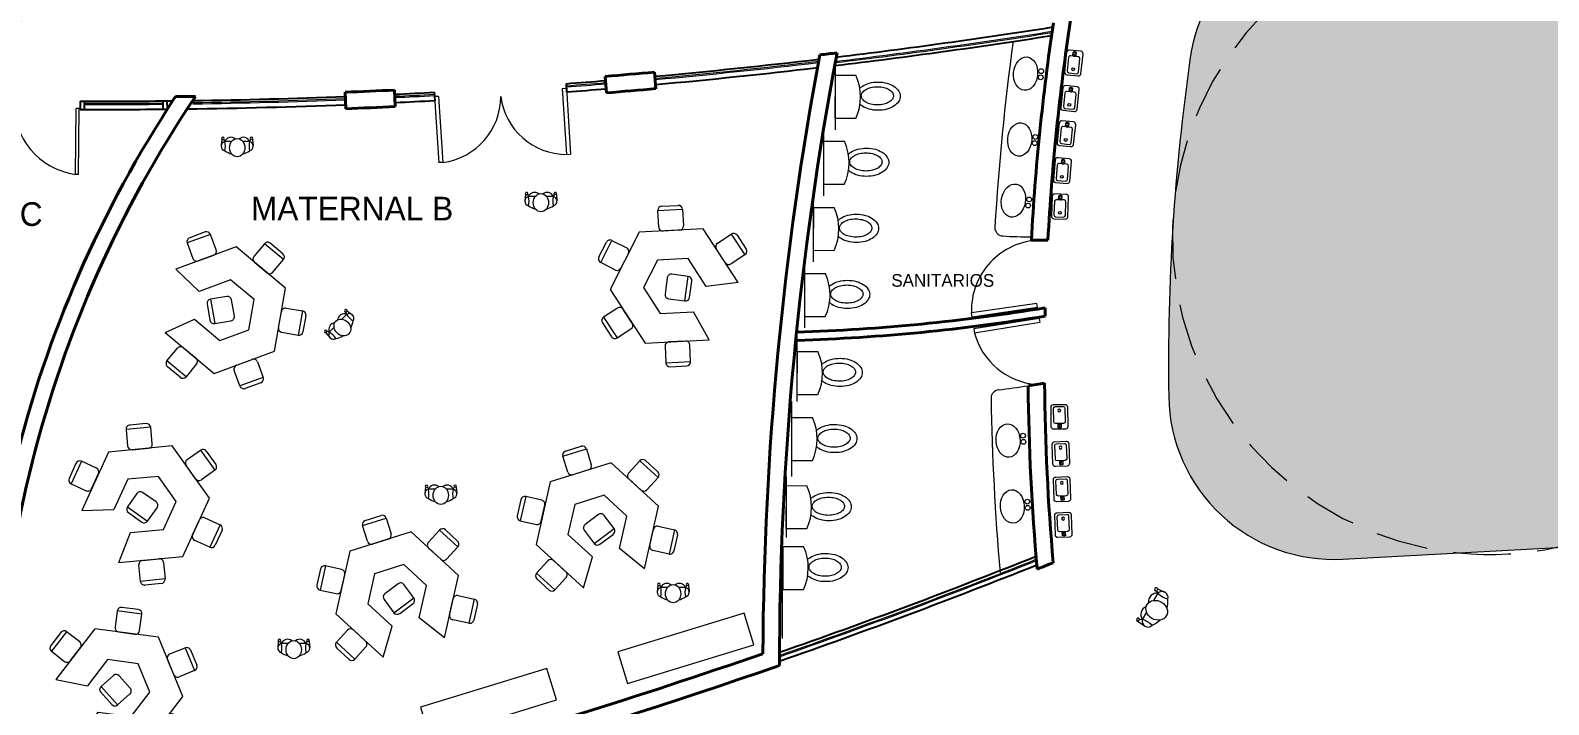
# Model space of a CAD drawing. Header units: millimetres. Extents: x 280 to 436, y 197 to 245.
# Drawn here: x 392.06 to 410.44, y 219.34 to 227.51 of the extents above; entities that cross this region are included whole.
import ezdxf

# ---------------------------------------------------------------- set-up
doc = ezdxf.new("R2010")
doc.units = ezdxf.units.MM
doc.header["$MEASUREMENT"] = 0
doc.linetypes.add('DASHED', pattern=[19.049999999999997, 12.7, -6.35])
for name, color, linetype, lineweight in [('AMBIENTACION', 23, 'Continuous', 18), ('CRISTAL', 141, 'Continuous', 13), ('JARDINERAS', 114, 'Continuous', 20), ('MUEBLES', 31, 'Continuous', 20), ('MURO CANCELERIA', 254, 'Continuous', 25), ('MUROS', 230, 'Continuous', 40), ('NOTAS', 7, 'Continuous', 18), ('PISO', 134, 'Continuous', 18), ('PROYECCIONES', 161, 'DASHED', 20), ('PUERTAS', 180, 'Continuous', 18)]:
    doc.layers.add(name, color=color, linetype=linetype, lineweight=lineweight)
pattern_1 = [(90, (113.6635828855071, 389.9024706518978), (-0.1616445, 0.1616445), [0.0428625, -0.2804265]), (45, (113.6635828855071, 389.9024706518978), (-0.1616446101792448, 0.1616446101792448), [0.0428625, -0.1857375]), (135, (113.6635828855071, 389.9024706518978), (-0.1616446101792448, -0.1616446101792448), [0.0428625, -0.1857375])]

# ---------------------------------------------------------------- blocks, each defined once
blk = doc.blocks.new('EDUCADORA PLANTA')
for p, q in [((-0.1864672289454461, 0.2091427851250387), (-0.1936270911326119, 0.1343951389722235)), ((-0.1864672289454461, 0.2091427851250387), (-0.1605135468888079, 0.2091427851250387)), ((-0.1605135468888079, 0.2091427851250387), (-0.1499999999975898, 0.1850000000000023)), ((-0.06763607746432854, 0.1850000000000307), (-0.1500000000000341, 0.1850000000000307)), ((0.1500000000000909, 0.1850000000000307), (0.06763607746432854, 0.1850000000000307)), ((0.1605135468927301, 0.2091427851250671), (0.150000000001512, 0.1850000000000307)), ((0.1864672289493683, 0.2091427851250671), (0.1605135468927301, 0.2091427851250671)), ((0.1864672289493683, 0.2091427851250671), (0.1936270911365341, 0.134395138972252))]:
    blk.add_line(p, q)
for centre, radius, start, end in [((-0.1360690919642593, 0.1288818236636189), 0.05782144856330422, 103.9414223532395, 256.0585776471128), ((-0.173490387917127, 0.2191794459255334), 0.01640527241768489, 322.2806059089859, 217.7193940910142), ((-0.07499999999930651, 0.1538370489080592), 0.0812165593983424, 50.44505131534515, 157.4368215115717), ((-0.3760620561862993, 0.1288818236609757), 0.2329233843179406, 346.0585776470556, 13.94142235294599), ((0.07500000000004547, 0.153837048905018), 0.08121655940112812, 22.56317848996431, 129.5549486836888), ((0.3760620561862993, 0.1288818236609472), 0.2329233843179406, 166.0585776470556, 193.941422352946), ((0.1360690919644298, 0.1288818236642157), 0.05782144856330422, 283.9414223532394, 76.05857764711287), ((0.1734903879210492, 0.2191794459255618), 0.01640527241768489, 322.2806059089859, 217.7193940910142), ((-5.684341886080801e-14, 0.2878236122147086), 0.2622037156432949, 235.1050018533677, 255.1658892739469), ((-5.684341886080801e-14, 0.2878236122147086), 0.2622037156432949, 284.8341107260804, 304.8949981466323)]:
    blk.add_arc(centre, radius, start, end)
blk.add_ellipse((0, 0.1100000000000136), major_axis=(0, 0.1100000000000136), ratio=0.8405402725447844)
blk = doc.blocks.new('BEBEDERO')
for p, q in [((0, 0.0700000000000216), (0, -0.06999999999999318)), ((0.02499999999997726, 0.04818288722691477), (0.02499999999997726, -0.04818288722691477)), ((0.2700000000000387, 0.1000000000000512), (0.02999999999997272, 0.1000000000000227)), ((0.2108482793037751, 0.06883269603846998), (0.04564980881150404, 0.06883269603846998)), ((0.2314980881153019, -0.04818288722688635), (0.2314980881153019, 0.04818288722694319)), ((0.2379438649903705, 0.02000000000006708), (0.2785542231249565, 0.02000000000006708)), ((0.3000000000000114, -0.06999999999996476), (0.3000000000000114, 0.07000000000005002)), ((0.02999999999997272, -0.09999999999999432), (0.2700000000000387, -0.0999999999999659)), ((0.04564980881150404, -0.06883269603844155), (0.2108482793037751, -0.06883269603841313)), ((0.2379438649903705, -0.01999999999998181), (0.2785542231249565, -0.01999999999998181))]:
    blk.add_line(p, q)
for centre, radius in [((0.07377637392573888, 0), 0.01694897182107979), ((0.2507490440576703, 5.684341886080801e-14), 0.00602770021203014)]:
    blk.add_circle(centre, radius)
for centre, radius, start, end in [((0.02999999999997272, 0.0700000000000216), 0.03, 90, 180), ((0.04564980881150404, 0.04818288722691477), 0.02064980881153244, 90, 180), ((0.2108482793037751, 0.04818288722694319), 0.02064980881153244, 0, 90), ((0.2657490440576566, 5.684341886080801e-14), 0.03425095594235472, 144.2728958152335, 215.7271041848063), ((0.2507490440576703, 5.684341886080801e-14), 0.02425095594235472, 304.4409233370283, 55.55907666293283), ((0.2700000000000387, 0.07000000000005002), 0.03, 0, 90), ((0.2507490440576703, 5.684341886080801e-14), 0.03425095594235472, 324.2728958152335, 35.72710418480627), ((0.02999999999997272, -0.06999999999999318), 0.03, 180, 270), ((0.04564980881150404, -0.04818288722691477), 0.02064980881153244, 180, 270), ((0.2108482793037751, -0.04818288722688635), 0.02064980881153244, 270.0000000000065, 0), ((0.2700000000000387, -0.06999999999996476), 0.03, 270.0000000000065, 0)]:
    blk.add_arc(centre, radius, start, end)
blk = doc.blocks.new('INODORO')
for p, q in [((0.0005129194717596874, 0.2599994940641466), (-0.000512919471702844, -0.259999494064175)), ((0.0005129194717596874, 0.2599994940641466), (0.2531206100636609, 0.2595011569282235)), ((-0.000512919471702844, -0.259999494064175), (0.2494865940515183, -0.2604926858639089))]:
    blk.add_line(p, q)
for points in [[(0.2961571165138253, 0.09906868811717118, -0.05670308170758209), (0.3316212412859159, 0.1276503251468455, -0.07743932046011874), (0.4145081175796008, 0.1637240362365731, -0.06456312230746215), (0.5218646971111411, 0.1774293188797458, -0.06456312230745637)], [(0.5218646971111411, 0.1774293188797458, -0.06456312230745637), (0.6291663664608791, 0.1633005646601475, -0.07743932046011859), (0.7119102678034892, 0.1269001019693405, -0.1071718416125615), (0.7724584869155819, 0.06669745786899739, -0.1451833975807688), (0.7904318355203941, 0.005662004385612818, -0.1451833975807685), (0.7722178098006793, -0.05530205969375857, -0.1071718416125596), (0.7114325308320986, -0.1152653405831643, -0.07743932046011859), (0.6285456545384136, -0.1513390516728919, -0.06456312230746046), (0.5211890750068733, -0.165044334316093, -0.06456312230745584), (0.4138874056571353, -0.1509155800964948, -0.0774393204601121), (0.3311435043145252, -0.1145151174056878, -0.05487647291542958), (0.2968232341786461, -0.08683815346282131, -0.1451833975807671)]]:
    blk.add_lwpolyline(points, format="xyb")
blk.add_lwpolyline([(0.5136034535149747, 0.1203664520812708, -0.05732776179030402), (0.5922212725456575, 0.1111655800887661, -0.07102343737181431), (0.6518267636166684, 0.0878517175922866, -0.1063264081468145), (0.6964704869499769, 0.04817918726192261, -0.1599445569537057), (0.7089535214209945, 0.009899821457793223, -0.1599445569537068), (0.6963195518525822, -0.02832999424819604, -0.1063264081468082), (0.6515196469806028, -0.06782607277932584, -0.07102343737181303), (0.5918226343887341, -0.09090457875186075, -0.0573277617903093), (0.513169125003003, -0.09979519042258289, -0.05732776179030132), (0.4345513059723203, -0.09059431843007815, -0.07102343737181269), (0.3749458149013662, -0.06728045593359866, -0.1063264081468145), (0.3303020915680577, -0.02760792560320624, -0.1599445569537031), (0.3178190570970401, 0.01067144020089472, -0.1599445569537112), (0.3304530266654524, 0.04890125590688399, -0.1063264081468051), (0.3752529315374318, 0.08839733443801379, -0.07102343737181324), (0.4349499441293005, 0.1114758404105487, -0.05732776179030768)], format="xyb", close=True)
blk.add_arc((-0.3151104550021273, -0.0003111863668721071), 0.6248111691017566, 335.202631884058, 24.5713055003875)
blk = doc.blocks.new('MESA COMEDOR MULTIPLE')
for p, q in [((-0.8927196992253812, 0.3949190244535146), (-0.7931134417410703, 0.5683508366159913)), ((-0.8742633105558184, 0.3266595070417679), (-0.7248539243293521, 0.5868072252855256)), ((-0.3887715267468934, 0.6686799229354392), (-0.7767094575638112, -0.004130463123033223)), ((-0.7248539243293521, 0.5868072252855541), (-0.551422112166847, 0.4872009678012148)), ((-0.3887715267468366, 0.6686799229354108), (-0.1721373483193247, 0.3437045681506561)), ((0.3877549218651097, 0.6689242059024991), (0.1713763192519195, 0.3438996655201549)), ((0.7763431416892672, -0.003248412405866929), (0.3877549218651097, 0.6689242059025275)), ((0.723612182003194, 0.5876433603126543), (0.5504071012463214, 0.4876433603126316)), ((0.8736121820031713, 0.3278357391772886), (0.723612182003194, 0.5876433603126259)), ((0.8919134521924548, 0.3961370093665266), (0.791913452192432, 0.5693420901234276)), ((-0.5329657234972842, 0.4189414503894966), (-0.6325719809815951, 0.2455096382269915)), ((0.5321058310570947, 0.4193420901233935), (0.6321058310570606, 0.2461370093665209)), ((-0.7008314983933133, 0.2270532495574571), (-0.8742633105558184, 0.3266595070417964)), ((-0.1721373483193247, 0.3437045681506561), (-0.3725643343123011, -0.003900930333259112)), ((0.1017102599942632, 0.1941391091063736), (-0.1811892238068253, 0.09429982793366776)), ((0.03792046583191677, 0.2246491428778086), (-0.1506791900354187, 0.1580896220960142)), ((0.1682697807760292, 0.005539453239009617), (0.1017102599942632, 0.194139109106402)), ((0.3721980184376434, -0.003477945195669463), (0.1713763192519195, 0.3438996655201549)), ((0.7004071012462987, 0.2278357391772943), (0.8736121820032281, 0.327835739177317)), ((-0.1811892238068253, 0.09429982793369618), (-0.1146297030250594, -0.09429982793369618)), ((-0.7767094575638112, -0.004130463123061645), (-0.3880643685864129, -0.676401452627033)), ((-0.3725643343123579, -0.00390093033323069), (-0.1861905881876282, -0.3262867426806508)), ((-0.05083990886271295, -0.1248098617051028), (0.1377597470046226, -0.05825034092330839)), ((0.1861905881875145, -0.3260752501118702), (0.3721980184376434, -0.003477945195669463)), ((0.38846193104024, -0.6759604272684214), (0.7763431416892104, -0.003248412405838508)), ((-0.8738986461648324, -0.3356932703610198), (-0.7008072664012843, -0.2354965925140391)), ((-0.7236036293942902, -0.5953303400062566), (-0.8738986461647755, -0.3356932703610198)), ((-0.6324852519986734, -0.2537202679931738), (-0.5322885741517211, -0.426811647756665)), ((-0.1861905881876282, -0.3262867426806224), (0.1861905881874577, -0.3260752501118134)), ((0.6325008752882013, -0.2530587299553702), (0.532304197441249, -0.4261501097188614)), ((0.8739142694543602, -0.3350317323232161), (0.7008228896908122, -0.2348350544762354)), ((0.7236192526838181, -0.594668801968453), (0.8739142694543034, -0.3350317323232161)), ((-0.791925643796958, -0.5771066645271503), (-0.8921223216439671, -0.4040152847636591)), ((-0.5505122496308559, -0.4951336621592759), (-0.7236036293943471, -0.595330340006285)), ((0.5505278729203837, -0.4944721241214722), (0.723619252683875, -0.5946688019684814)), ((0.7919412670864858, -0.5764451264893466), (0.892137944933495, -0.4033537467258554)), ((-0.3880643685864129, -0.6764014526270046), (0.38846193104024, -0.6759604272684498)), ((-0.1498012187730069, -0.9261809399477556), (-0.1498012187730069, -0.7261809399477386)), ((-0.09980121877299553, -0.6761809399477272), (0.1001987812269931, -0.6761809399477272)), ((0.1501987812270045, -0.7261809399477386), (0.1501987812270045, -0.9261809399477556)), ((0.1501987812270045, -0.9261809399477272), (-0.1498012187730069, -0.9261809399477272)), ((0.1001987812269931, -0.976180939947767), (-0.09980121877299553, -0.976180939947767))]:
    blk.add_line(p, q)
for centre, start, end in [((-0.7497554887004299, 0.5434492722449136), 60.13016372533556, 150.1301637253356), ((0.7486121820032281, 0.5443420901234219), 30.00000000000054, 119.9999999999997), ((-0.8493617461847407, 0.3700174600824369), 150.1301637253414, 240.1301637253356), ((-0.5763236765379247, 0.4438430147605743), 330.1301637253355, 60.13016372533556), ((0.5754071012462987, 0.4443420901233992), 119.9999999999997, 210.0000000000005), ((0.848612182003194, 0.3711370093665209), 299.9999999999997, 29.99999999999327), ((-0.6759299340222356, 0.2704112025980976), 240.1301637253356, 330.1301637253355), ((0.05456034602735826, 0.1774992289109605), 19.43866690133946, 109.4386669013328), ((0.6754071012462646, 0.2711370093665266), 210.0000000000005, 299.9999999999997), ((-0.1340393098399772, 0.1109397081291661), 109.43866690134, 199.4386669013395), ((0.1211198668091811, -0.0111004269564603), 289.43866690134, 19.43866690133946), ((-0.06747978905821128, -0.07765994773825469), 199.4386669013395, 289.43866690134), ((-0.8488494767030375, -0.378966115301921), 120.0650818626725, 210.0650818626725), ((-0.6757580969395462, -0.2787694374549119), 30.06508186267251, 120.0650818626725), ((0.6757737202290741, -0.2781078994171082), 59.93491813732749, 149.9349181373275), ((0.8488650999925653, -0.3783045772641174), 329.9349181373275, 59.93491813732749), ((-0.575561419092594, -0.4518608172184031), 300.0650818626725, 30.06508186267251), ((0.5755770423821218, -0.4511992791805994), 149.9349181373275, 239.9349181373275), ((-0.7486527988560852, -0.5520574950653838), 210.0650818626798, 300.0650818626725), ((-0.09980121877299553, -0.7261809399477386), 90, 180), ((0.1001987812269931, -0.7261809399477386), 0, 90), ((0.748668422145613, -0.5513959570275802), 239.9349181373275, 329.9349181373202), ((-0.09980121877299553, -0.9261809399477556), 180, 270), ((0.1001987812269931, -0.9261809399477556), 270.0000000000065, 0)]:
    blk.add_arc(centre, 0.05, start, end)

msp = doc.modelspace()

# ---------------------------------------------------------------- hatches: boundary and pattern name
at = {"layer": 'JARDINERAS'}
h = msp.add_hatch(dxfattribs=at)
h.set_pattern_fill('GRASS', color=256, scale=0.009000000000000001, style=0)
h.set_pattern_definition(pattern_1)
h.paths.add_polyline_path([(393.9968836085633, 232.5203027373184, 0.05206636403697581), (396.3482200847367, 235.5702312021348, -0.1367277694561845), (383.0827430383917, 235.6545849824249, 0.0693554556095454), (383.7123585496308, 232.9102104084543), (381.2111228692662, 232.0988061766221, 0.4522849552585073), (391.8137000671546, 227.5208038199597, 0.0616049566580302), (395.8075738113092, 230.7965275229473)])
h = msp.add_hatch(dxfattribs=at)
h.set_pattern_fill('GRASS', color=256, scale=0.009000000000000001, style=0)
h.set_pattern_definition(pattern_1)
h.paths.add_polyline_path([(418.5396533179258, 227.9950070626219, 0.02862788143498924), (410.0440581604049, 228.8405950151555, 0.006457654583413468), (408.1175341308831, 228.8965772814122, 0.3777940330496956), (406.1054118263071, 227.1800025366234, 0.03926239931433022), (405.8440001160188, 223.0737001913915, 0.4255924778832056), (407.9509312125691, 221.1063899744788), (417.880353211974, 221.6391406893173, 0.346876546591118), (419.7465969362304, 223.2678018492381), (420.1937266876936, 225.650567603579, 0.4227474832643843)])
h.paths.add_polyline_path([(415.6250176940959, 225.0010343590673, -1), (410.6250176940959, 225.0010343590673, -1)], flags=16)

# ---------------------------------------------------------------- linework, layer by layer
at = {"layer": 'CRISTAL'}
for centre, radius, start, end in [((392.9494053019936, 300.5600907063478), 73.97508910883938, 276.8766347911694, 278.9291510775558), ((392.9494053019936, 300.5600907063478), 73.96008910883938, 276.8802754861232, 278.9327505610638), ((392.9494053019936, 300.5600907063478), 73.93508910883939, 275.1804121818671, 276.7239993106858), ((392.9494053019936, 300.5600907063478), 73.95008910883939, 275.1804121818671, 276.7204035487817), ((392.9494053019936, 300.5600907063478), 73.93508910883939, 274.3445139080866, 274.7152812053331), ((392.9494053019936, 300.5600907063478), 73.95008910883939, 274.3445139080866, 274.7152812053331), ((392.9494053019936, 300.5600907063478), 73.93508910883939, 269.8189768191954, 270.5595035694567), ((392.9494053019936, 300.5600907063478), 73.93508910883939, 270.8372662126001, 272.2682573882591), ((392.9494053019936, 300.5600907063478), 73.95008910883939, 270.8372662126001, 272.2682573882591), ((392.9494053019936, 300.5600907063478), 73.93508910883939, 272.7333877036143, 273.1041550008599), ((392.9494053019936, 300.5600907063478), 73.95008910883939, 272.7333877036143, 273.1041550008599), ((392.9494053019936, 300.5600907063478), 73.95008910883939, 269.8188431989667, 270.5595114289521), ((376.9051444472988, 289.3833944969198), 73.56208795906383, 289.2280970012168, 291.8155284113661), ((376.9051444472988, 289.3833944969198), 73.54708795906383, 289.2322256416703, 291.8190909060204)]:
    msp.add_arc(centre, radius, start, end, dxfattribs=at)
at = {"layer": 'MUEBLES'}
for p, q in [((401.8042982603828, 227.1047969753865), (401.8042982603828, 226.3047969753865)), ((401.6644944438532, 226.3047969753865), (401.6644944438532, 225.5047969753865)), ((401.5412289022969, 225.5047969753865), (401.5412289022969, 224.7047969753864)), ((401.434348658364, 224.7047969753864), (401.434348658364, 223.9047969753864)), ((401.3437225936932, 223.7047969753864), (401.3437225936932, 223.0156837268971)), ((401.2786042173589, 223.0156837268971), (401.2786042173589, 222.1047969753864)), ((401.210813020741, 222.1047969753864), (401.210813020741, 221.3672675594369)), ((401.1626795601811, 221.3672675594368), (401.1626795601811, 220.146207548743))]:
    msp.add_line(p, q, dxfattribs=at)
at = {"layer": 'MUEBLES', "color": 7}
msp.add_line((401.3437225936932, 223.9047969753864), (401.3437225936932, 223.7047969753864), dxfattribs=at)
at = {"layer": 'MUEBLES'}
for points in [[(400.7060310907958, 220.4520151146866), (399.1764517923182, 219.9825609958756), (399.2938153220209, 219.6001661712561), (400.8233946204986, 220.0696202900672)], [(398.3171282043185, 219.7839525091448), (396.7875489058408, 219.3144983903338), (396.9049124355435, 218.9321035657144), (398.4344917340212, 219.4015576845255)]]:
    msp.add_lwpolyline(points, close=True, dxfattribs=at)
for centre in [(404.2997447519504, 227.0141139374504), (404.2930504734007, 226.9391818289846), (404.2218636549296, 226.1423553504613), (404.2285579334793, 226.2172874589269), (404.1413007416221, 225.3866739402468), (404.1544908909954, 225.460739142629), (404.0802584902404, 222.6010035894622), (404.0851524057472, 222.5259323976811), (404.1323002856637, 221.8026981018642), (404.1371942011704, 221.7276269100831)]:
    msp.add_circle(centre, 0.02906634157898935, dxfattribs=at)
for centre, radius, start, end in [((432.0809323094738, 223.4649003670978), 28.38984848472696, 172.0859244046214, 176.6495720634832), ((403.8394377980297, 225.1182348912885), 0.1, 176.6495720634913, 266.8146332257655), ((404.2817977004126, 233.0668446451991), 8.060909452016022, 266.8146332257541, 269.2903673070578), ((403.7940520612656, 223.0551039391769), 0.1, 97.66131676497257, 180.8299947949344), ((400.6393287633041, 246.5071789004839), 23.56330701904239, 277.6613167649693, 278.5493684481561), ((432.0809323094738, 223.4649003670978), 28.38984848472696, 180.8299947949442, 185.0914276991305)]:
    msp.add_arc(centre, radius, start, end, dxfattribs=at)
for centre, major_axis in [((404.1114221949827, 226.9836711226092), (0.01802351572375046, 0.2017454196328332)), ((404.0402353765116, 226.1868446440859), (0.01802351572375046, 0.2017454196328332)), ((403.9642334630456, 225.4468013684789), (0.03551284322298479, 0.1994113823935132)), ((403.898846109971, 222.5419976683755), (-0.01317626125524329, 0.2021198842301415)), ((403.9508879053943, 221.7436921807775), (-0.01317626125524329, 0.2021198842301415))]:
    msp.add_ellipse(centre, major_axis=major_axis, ratio=0.7182185865594051, dxfattribs=at)
at = {"layer": 'MURO CANCELERIA'}
for p, q in [((398.5483481721761, 226.8623762857973), (398.5551250268535, 226.7582669059522)), ((392.6661750423381, 226.6505442817039), (392.6647093815873, 226.5505491719534)), ((392.6661115871664, 226.6462150350792), (392.6647093815873, 226.5505491719534)), ((392.7161062171028, 226.6454822475756), (392.7147040115237, 226.5498163844498)), ((393.6721665121212, 226.5535139301485), (393.6711223862542, 226.6535084790058)), ((393.7221637865499, 226.554035993082), (393.7211196606829, 226.6540305419393)), ((396.9517271796282, 226.7584464721955), (396.9585040343057, 226.6543370923501))]:
    msp.add_line(p, q, dxfattribs=at)
for centre, radius, start, end in [((392.9494053019936, 300.5600907063478), 73.91008910883939, 276.8924583448419, 278.944811670998), ((392.9494053019936, 300.5600907063478), 74.01008910883938, 276.8681652006198, 278.9207860293108), ((392.9494053019936, 300.5600907063478), 73.91008910883939, 275.1804121818671, 276.7300066313624), ((392.9494053019936, 300.5600907063478), 74.01008910883938, 275.1797692628485, 276.7060850889461), ((392.9494053019936, 300.5600907063478), 73.91008910883939, 274.3445139080866, 274.7152812053331), ((392.9494053019936, 300.5600907063478), 73.91008910883939, 269.7804367655058, 270.6497245307711), ((392.9494053019936, 300.5600907063478), 73.91008910883939, 270.8372662126001, 272.2682573882591), ((392.9494053019936, 300.5600907063478), 73.91008910883939, 272.7333877036143, 273.1041550008599), ((392.9494053019936, 300.5600907063478), 74.01008910883938, 272.7333751064588, 273.1049929996169), ((392.9494053019936, 300.5600907063478), 74.01008910883938, 274.3436759093301, 274.7152667707529), ((392.9494053019936, 300.5600907063478), 74.01008910883938, 269.779598766749, 270.598250925124), ((392.9494053019936, 300.5600907063478), 74.01008910883938, 270.7843511874425, 272.2688732728656), ((376.9051444472988, 289.3833944969198), 73.51208795906383, 289.2422403969141, 291.8274372173452), ((376.9051444472988, 289.3833944969198), 73.61208795906383, 289.2143852084366, 291.8037160865031)]:
    msp.add_arc(centre, radius, start, end, dxfattribs=at)
at = {"layer": 'MUROS'}
for p, q in [((399.6353723327528, 226.8003841528326), (399.6187688840204, 227.0021375405421)), ((399.0373938480759, 226.7511730579104), (399.0209901497685, 226.9504992194694)), ((395.8818291657909, 226.5567105922958), (395.872208222364, 226.7589172722292)), ((396.4811511669271, 226.585226183716), (396.4716459697871, 226.7850001840947)), ((404.3817586258846, 224.9665565201399), (404.1814670431371, 224.9665565201399)), ((404.3495361166812, 224.1496332741339), (404.3472106035847, 224.0478877562446)), ((404.1422861244859, 223.2057041102609), (404.3420232404012, 223.2366075434473))]:
    msp.add_line(p, q, dxfattribs=at)
for centre, radius, start, end in [((432.0809323094738, 223.4649003670978), 27.93984848472697, 171.4875340998015, 176.9190943827568), ((432.0809323094704, 223.4649003670978), 27.73984848472353, 171.3568359167094, 176.8968598652069), ((441.4128812308186, 219.7707924501957), 40.48185034604811, 169.4096725437804, 179.7302262942689), ((441.4128812308186, 219.7707924501957), 40.28185034604811, 169.3204270020286, 179.9314641445682), ((392.9494053019936, 300.5600907063478), 73.86008910883939, 276.7420753195648, 276.9047140168413), ((392.9589961317052, 300.6115710322088), 73.91008910883939, 274.704598159951, 275.1697287763683), ((405.6911890729341, 218.8593867837408), 14.22902641648126, 146.5375225363657, 185.9136133539998), ((405.6911890729341, 218.8593867837408), 14.02902641648126, 145.9798810603755, 185.8327374554964), ((392.9494053019936, 300.5600907063478), 73.86008910883939, 270.6758814256266, 270.864160961734), ((392.9589961317052, 300.6115710322088), 73.91008910883939, 272.2589339213066, 272.7240645377238), ((392.9589961317052, 300.6115710322088), 74.11008910883939, 274.704598159951, 275.1684735065421), ((392.9589961317052, 300.6115710322088), 74.11008910883939, 272.2601891911323, 272.7240645377238), ((400.6393287633041, 246.5071789004839), 22.66330701904239, 271.7771637421035, 279.4222971838661), ((400.6393287633041, 246.5071789004839), 22.76330701904239, 271.7771637421035, 279.3745973538184), ((432.0809323094738, 223.4649003670978), 27.93984848472697, 180.5315370487193, 185.0914276991305), ((432.0809323094704, 223.4649003670978), 27.73984848472353, 180.4715369282646, 184.9668092438012), ((376.9051444472988, 289.3833944969198), 73.66208795906383, 291.7919998791255, 291.9545370760533), ((376.9051444472988, 289.3833944969198), 73.46208795906382, 281.6462194194578, 289.0902815745653), ((376.9051444472988, 289.3833944969198), 73.66208795906383, 276.4092385057204, 289.2007506579423)]:
    msp.add_arc(centre, radius, start, end, dxfattribs=at)
at = {"layer": 'PISO'}
msp.add_line((407.950931212569, 221.1063899744788), (417.88035321197, 221.6391406893171), dxfattribs=at)
for centre, radius, start, end in [((408.0852647586353, 226.8968376264534), 2, 89.07551046660456, 171.8605735424937), ((432.0809323094738, 223.4649003670978), 26.23984848472697, 171.8605735424937, 180.8542331877242), ((407.8437778364371, 223.1035174501256), 2, 180.8542331877226, 273.0711885913068)]:
    msp.add_arc(centre, radius, start, end, dxfattribs=at)
at = {"layer": 'PROYECCIONES', "ltscale": 0.05}
msp.add_lwpolyline([(405.8890845749164, 225.1323054838817, -0.3973437233167558), (409.6333608463668, 228.8568467379283, -0.1947386986561379), (411.674561978186, 228.3333213727886, -0.1179332467315878), (413.3394029309769, 228.6289810918404, -0.1430797334058072), (415.2587392522057, 227.9430049296354, -0.1522456212297308), (417.2382324439992, 228.188165139782, -0.3996424090948952), (419.9651520569073, 224.4595070208047, -0.4054154671772521), (416.3111216991206, 221.5555366222714, -0.09767376388083417), (415.0696566068256, 221.9308001620182, -0.1571831337834292), (412.9106324572148, 221.3730876262941, -0.08954264711917198), (411.6555849406236, 221.6770719783152, -0.1568003592384225), (409.3529231684502, 221.1822031853981, -0.3945022377078394), (405.8890845749163, 225.132305483881)], format="xyb", close=True, dxfattribs=at)
at = {"layer": 'PUERTAS'}
for p, q in [((397.0051506336478, 226.7074793050423), (396.9552562276306, 226.7074793050423)), ((396.9552562276306, 226.7042314983673), (397.0072211344316, 225.9059210020934)), ((397.0051506336478, 226.7074793050423), (397.0571155404488, 225.9091688087685)), ((398.5019828141614, 226.8049135052942), (398.5518772201785, 226.8081613119693)), ((398.5019828141614, 226.8049135052942), (398.5539477209624, 226.0066030090204)), ((398.5518772201785, 226.8081613119693), (398.6038421269795, 226.0098508156954)), ((392.6096941454257, 225.7629222735482), (392.6170924237981, 226.56289976483)), ((392.6550907988797, 226.562548351747), (392.6170924237981, 226.562548351747)), ((392.6476925205073, 225.7625708604652), (392.6550907988797, 226.562548351747)), ((397.0571155404488, 225.9091688087685), (397.0072211344316, 225.9091688087684)), ((398.5539477209624, 226.0066030090204), (398.6038421269795, 226.0098508156954)), ((392.6476925205073, 225.7625708604652), (392.6096941454257, 225.7629222735482)), ((404.2484800975888, 224.2016341432727), (403.4567267973711, 224.0870622811318)), ((403.4638875387549, 224.0375776998681), (403.4567267973711, 224.0870622811318)), ((404.2556408389726, 224.1521495620091), (403.4638875387549, 224.0375776998681)), ((404.2556408389726, 224.1521495620091), (404.2484800975888, 224.2016341432727)), ((404.2746588883682, 224.0207245935105), (403.484954809765, 223.8927891870067)), ((403.484954809765, 223.8927891870067), (403.4929507726715, 223.8434326820939)), ((404.2826548512747, 223.9713680885977), (403.4929507726715, 223.8434326820939)), ((404.2746588883682, 224.0207245935105), (404.2826548512747, 223.9713680885977))]:
    msp.add_line(p, q, dxfattribs=at)
for centre, radius, start, end in [((392.7312922469042, 226.6202569756921), 0.8659150592196413, 177.5058299616949, 261.927427820144), ((396.9552562276307, 226.7042314983672), 0.8015609770938709, 277.3006688294748, 0.1480000795714446), ((398.5518772201784, 226.8081613119691), 0.8015609770938846, 187.300668829387, 270.1480000794892), ((404.3012680438629, 224.1215403504512), 0.8452447304124676, 91.33246859671505, 182.3377798333766), ((404.3090177772438, 224.0635992062031), 0.8452447304124676, 195.0983473237025, 265.4186183997124)]:
    msp.add_arc(centre, radius, start, end, dxfattribs=at)

# ---------------------------------------------------------------- block references
at = {"layer": 'AMBIENTACION'}
for p in [(394.5676267784354, 225.9777586737539), (398.2442822792484, 225.3115214601394), (397.0318560842882, 221.7680167732656), (399.843850615001, 220.5779682085451), (395.2509785632926, 219.9012027939325)]:
    msp.add_blockref('EDUCADORA PLANTA', p, dxfattribs=at)
at = {"layer": 'AMBIENTACION', "rotation": 45.63410529167948}
msp.add_blockref('EDUCADORA PLANTA', (395.9189774766871, 223.8331726589599), dxfattribs=at)
at = {"layer": 'AMBIENTACION', "xscale": 1.232805170789618, "yscale": 1.232805170789618, "zscale": 1.232805170789616, "rotation": 59.26000297764432}
msp.add_blockref('EDUCADORA PLANTA', (405.8149423416024, 220.4179123452047), dxfattribs=at)
at = {"layer": 'MUEBLES'}
for p, rotation in [((404.6782927178995, 226.9631972743223), 83.87975029220655), ((404.6324624095498, 226.5327348140395), 83.87975029220655), ((404.5893362022482, 226.1075847994007), 83.87975029220655), ((404.5446056796766, 225.6606368823323), 85.15416692906827), ((404.5222404183908, 225.2248632845674), 87.87828937374121)]:
    msp.add_blockref('BEBEDERO', p, dxfattribs=dict(at, rotation=rotation))
at = {"layer": 'MUEBLES', "color": 7}
for p in [(401.8042982603828, 226.7047969753865), (401.6644944438532, 225.9047969753865), (401.5412289022969, 225.1047969753864), (401.434348658364, 224.3047969753864), (401.3437225936932, 223.3602403511562), (401.2786042173589, 222.5602403511562), (401.210813020741, 221.7360322674261), (401.1711100908291, 220.9985028514765)]:
    msp.add_blockref('INODORO', p, dxfattribs=at)
for p, rotation in [((399.8610767381354, 224.4107129112467), 243.0097627056396), ((394.4180958867909, 224.1207299323856), 80.20795466614244), ((393.4547503836418, 221.7680167732656), 125.3703404494628), ((398.9279350092164, 221.5117934280161), 197.37565741396), ((396.5043080535839, 220.6736902558254), 197.37565741396), ((393.1367853833001, 219.5440019375101), 112.278654179818)]:
    msp.add_blockref('MESA COMEDOR MULTIPLE', p, dxfattribs=dict(at, rotation=rotation))
at = {"layer": 'MUEBLES', "xscale": -1}
for p, rotation in [((404.5184754384954, 222.9789519962449), 90.89687862873501), ((404.5323194853555, 222.5299847339775), 92.17129526559685), ((404.5460641973868, 222.1028741070964), 92.17129526559685), ((404.5621407344623, 221.670277422144), 92.17129526559685)]:
    msp.add_blockref('BEBEDERO', p, dxfattribs=dict(at, rotation=rotation))

# ---------------------------------------------------------------- texts
at = {"layer": 'NOTAS'}
for s, height, p in [('MATERNAL C', 0.2865925115057855, (389.7411144378118, 225.1402940668856)), ('MATERNAL B', 0.2865925115057855, (394.7334656637711, 225.2068063349041)), ('SANITARIOS', 0.1538011073379706, (402.4858131150241, 224.4037785692895))]:
    msp.add_text(s, height=height, dxfattribs=at).set_placement(p)

doc.saveas('drawing.dxf')
